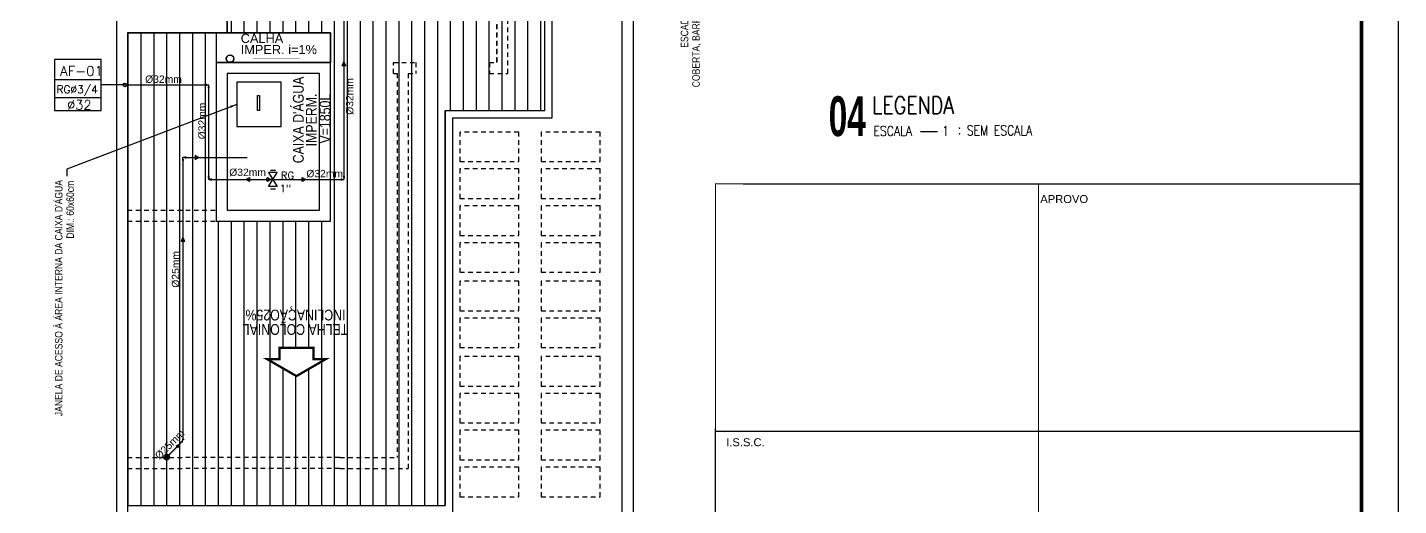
# Model space of a CAD drawing. Header units: millimetres. Extents: x 3923 to 4007, y 744 to 863.
# Drawn here: x 3969.99 to 4007.13, y 825.41 to 838.37 of the extents above; entities that cross this region are included whole.
import ezdxf
from ezdxf.enums import TextEntityAlignment as Align

# ---------------------------------------------------------------- set-up
doc = ezdxf.new("R2010")
doc.units = ezdxf.units.MM
doc.linetypes.add('CONTINUO', pattern=[0])
doc.linetypes.add('HIDDEN2', pattern=[0.1875, 0.125, -0.0625])
for name, color, linetype in [('-HIDRO', 8, 'Continuous'), ('A-PEN-B', 5, 'Continuous'), ('A-PEN-C', 4, 'Continuous'), ('A-PEN-W', 7, 'Continuous'), ('A-PEN-Y', 2, 'Continuous'), ('AF', 5, 'Continuous'), ('CONEXAO_AG_FRIA', 2, 'Continuous'), ('COTAS', 7, 'Continuous'), ('E-txt-g', 3, 'Continuous'), ('Fluxo', 1, 'Continuous'), ("LINHA - PROJETU'S", 1, 'Continuous'), ("PRANCHA - PROJETU'S", 7, 'Continuous'), ('Prumadas_L', 1, 'Continuous'), ('Prumadas_Q', 3, 'Continuous'), ('Prumadas_T', 2, 'Continuous'), ('TEXTO', 3, 'Continuous'), ('TigreCad', 3, 'Continuous'), ('Tinterno', 9, 'Continuous')]:
    doc.layers.add(name, color=color, linetype=linetype)
doc.layers.add('E-Txt-W', color=7, linetype='Continuous', lineweight=20)
doc.styles.add('ARIAL', font='arial.ttf', dxfattribs={"height": 2})
doc.styles.add('CARIMBO_DADOS', font='arial.ttf', dxfattribs={"height": 0.1})
doc.styles.add('F2', font='ARIALN.TTF')
doc.styles.add('REG140', font='romans.shx', dxfattribs={"width": 0.8, "height": 0.35})
doc.styles.add('REG60', font='romans.shx', dxfattribs={"width": 0.8, "height": 0.15})
doc.styles.add('REG80', font='romans.shx', dxfattribs={"width": 0.8, "height": 0.2})
doc.styles.add('ROMANS', font='romans__.ttf', dxfattribs={"height": 0.1})
doc.styles.add('SANSSERIF2', font='sanssb__.ttf', dxfattribs={"width": 0.8})
doc.styles.get("Standard").update_dxf_attribs({"font": 'arial.ttf'})
doc.dimstyles.get("Standard").update_dxf_attribs({"dimtxt": 0.18, "dimasz": 0.18, "dimexe": 0.18, "dimexo": 0.0625, "dimgap": 0.09, "dimtad": 0, "dimtih": 1, "dimtoh": 1, "dimdec": 4, "dimzin": 0, "dimdsep": 46, "dimtxsty": 'Standard', "dimcen": 0.09, "dimadec": 0, "dimazin": 0, "dimtfac": 1, "dimtdec": 4, "dimtofl": 0, "dimtmove": 0, "dimatfit": 3, "dimfxl": 1, "dimtolj": 1, "dimtzin": 0, "dimarcsym": 0})

# ---------------------------------------------------------------- blocks, each defined once
blk = doc.blocks.new('ADFSGASDFG')
at = {"layer": "PRANCHA - PROJETU'S", "color": 1}
blk.add_line((360.678, 47.946), (360.678, 107.346), dxfattribs=at)
at = {"layer": "PRANCHA - PROJETU'S", "color": 4, "const_width": 0.1}
blk.add_lwpolyline([(279.078, 106.346), (359.678, 106.346), (359.678, 48.946), (279.078, 48.946)], close=True, dxfattribs=at)
blk = doc.blocks.new('CRBODADOSÇ')
at = {"layer": "PRANCHA - PROJETU'S", "color": 3}
blk.add_line((164.825, 196.917), (165.288, 196.917), dxfattribs=at)
at = {"layer": "PRANCHA - PROJETU'S", "color": 3, "style": 'REG80', "width": 0.8}
for s, p in [('ESCALA', (163.548, 196.799)), ('1', (165.407, 196.799)), (':', (165.829, 196.842))]:
    blk.add_text(s, height=0.27, dxfattribs=at).set_placement(p)
at = {"layer": "PRANCHA - PROJETU'S", "color": 2, "style": 'REG140', "width": 0.8}
for tag, p in [('PROJETO', (163.521, 198.067)), ('DESENHO', (163.516, 197.395))]:
    blk.add_attdef(tag, p, '', height=0.472, dxfattribs=at)
at = {"layer": "PRANCHA - PROJETU'S", "style": 'SANSSERIF2', "width": 0.6}
blk.add_attdef('00', text='', height=1.08, dxfattribs=at).set_placement((162.84, 196.795), align=Align.CENTER)
at = {"layer": "PRANCHA - PROJETU'S", "color": 3, "style": 'REG80', "width": 0.8}
blk.add_attdef('ESCALA', (166.075, 196.813), '', height=0.27, dxfattribs=at)
blk = doc.blocks.new('TXT-AMB75')
at = {"layer": 'E-txt-g', "style": 'REG80', "width": 0.8, "flags": 8}
blk.add_attdef('TXT', text='', height=0.2, dxfattribs=at).set_placement((0.005, 0.296), align=Align.CENTER)
at = {"layer": 'E-Txt-W', "style": 'REG60', "width": 0.8, "flags": 8}
blk.add_attdef('TXT', text='', height=0.15, dxfattribs=at).set_placement((0.005, 0.027), align=Align.CENTER)
blk = doc.blocks.new('Seta')
at = {"color": 2, "const_width": 2}
blk.add_lwpolyline([(10, 15), (10, 26), (25, 0), (10, -26), (10, -15), (0, -15), (0, 15)], close=True, dxfattribs=at)
blk = doc.blocks.new('CIRCULOS')
at = {"layer": 'COTAS'}
for p, q in [((-4, 0), (4, 0)), ((0, 4), (0, -4))]:
    blk.add_line(p, q, dxfattribs=at)
for radius in [2, 1]:
    blk.add_circle((0, 0), radius, dxfattribs=at)
blk = doc.blocks.new('11031030d')
at = {"layer": 'TigreCad'}
blk.add_circle((0, 0), 50.8, dxfattribs=at)
at = {"layer": 'Tinterno'}
blk.add_circle((0, 0), 49, dxfattribs=at)

msp = doc.modelspace()

# ---------------------------------------------------------------- hatches: boundary and pattern name
at = {"layer": '-HIDRO', "linetype": 'Continuous'}
h = msp.add_hatch(dxfattribs=at)
h.set_pattern_fill('ANSI31', color=256, scale=0.11, angle=225, style=0)
h.set_pattern_definition([(270, (5938.9995, -8757.9101), (0.34925, -8e-17), [])])
h.paths.add_polyline_path([(3972.703, 825.415), (3981.303, 825.415), (3981.303, 836.115), (3984.003, 836.115), (3984.003, 840.015), (3975.403, 840.015), (3975.403, 838.215), (3972.703, 838.215)])
h.paths.add_polyline_path([(3978.757, 830.409), (3975.748, 830.409), (3975.748, 829.956), (3978.757, 829.956)], flags=24)
h.paths.add_polyline_path([(3978.718, 830.915), (3975.787, 830.915), (3975.787, 830.254), (3978.718, 830.254)], flags=24)
h.paths.add_polyline_path([(3977.736, 829.38), (3978.071, 829.38), (3977.277, 828.922), (3976.483, 829.38), (3976.818, 829.38), (3976.818, 829.686), (3977.736, 829.686)], flags=16)
h.paths.add_polyline_path([(3978.203, 833.115), (3978.203, 837.415), (3975.103, 837.415), (3975.103, 833.115)], flags=16)
h.paths.add_polyline_path([(3978.203, 837.415), (3978.203, 838.215), (3975.103, 838.215), (3975.103, 837.415)], flags=16)

# ---------------------------------------------------------------- linework, layer by layer
at = {"layer": '-HIDRO', "linetype": 'CONTINUO'}
for p, q in [((3972.403, 855.115), (3972.403, 825.215)), ((3984.003, 836.115), (3984.003, 844.415)), ((3972.703, 838.215), (3972.703, 825.415)), ((3981.303, 836.115), (3981.303, 825.415)), ((3981.303, 836.115), (3984.003, 836.115)), ((3981.303, 836.115), (3984.003, 836.115)), ((3972.703, 825.415), (3981.303, 825.415)), ((3972.703, 825.415), (3972.703, 825.215))]:
    msp.add_line(p, q, dxfattribs=at)
at = {"layer": '-HIDRO', "ltscale": 0.5}
for p, q in [((3984.203, 835.915), (3984.203, 844.215)), ((3981.503, 835.915), (3981.503, 825.215)), ((3981.503, 835.915), (3984.203, 835.915))]:
    msp.add_line(p, q, dxfattribs=at)
at = {"layer": '-HIDRO'}
for p, q in [((3986.103, 811.015), (3986.103, 844.215)), ((3986.403, 809.915), (3986.403, 844.215))]:
    msp.add_line(p, q, dxfattribs=at)
at = {"layer": '-HIDRO', "linetype": 'HIDDEN2'}
for p, q in [((3982.703, 837.415), (3982.703, 838.906)), ((3982.703, 838.906), (3982.703, 837.415)), ((3983.003, 837.115), (3983.003, 838.906)), ((3979.903, 837.415), (3980.513, 837.415)), ((3979.903, 837.115), (3979.903, 837.415)), ((3979.903, 837.115), (3980.003, 837.115)), ((3980.003, 837.115), (3980.003, 826.715)), ((3980.303, 837.115), (3980.303, 826.415)), ((3980.303, 837.115), (3980.513, 837.115)), ((3980.513, 837.415), (3980.513, 837.115)), ((3982.503, 837.415), (3982.703, 837.415)), ((3982.503, 837.415), (3982.503, 837.115)), ((3982.503, 837.115), (3983.003, 837.115)), ((3972.703, 833.415), (3975.103, 833.415)), ((3972.703, 833.115), (3975.403, 833.115)), ((3972.703, 826.715), (3974.253, 826.715)), ((3972.703, 826.715), (3974.253, 826.715)), ((3978.453, 826.715), (3974.253, 826.715)), ((3978.453, 826.715), (3980.003, 826.715)), ((3972.703, 826.415), (3974.253, 826.415)), ((3978.453, 826.415), (3974.253, 826.415)), ((3978.453, 826.415), (3980.303, 826.415))]:
    msp.add_line(p, q, dxfattribs=at)
at = {"layer": '-HIDRO', "linetype": 'CONTINUO'}
msp.add_lwpolyline([(3972.703, 838.215), (3975.403, 838.215), (3975.403, 843.115)], dxfattribs=at)
at = {"layer": '-HIDRO'}
msp.add_lwpolyline([(3972.703, 825.415), (3981.303, 825.415), (3981.303, 836.115), (3984.003, 836.115), (3984.003, 840.015), (3975.403, 840.015), (3975.403, 838.215), (3972.703, 838.215), (3972.703, 825.415)], dxfattribs=at)
at = {"layer": '-HIDRO', "linetype": 'CONTINUO'}
for points in [[(3978.203, 837.415), (3978.203, 838.215), (3975.103, 838.215), (3975.103, 837.415)], [(3978.203, 833.115), (3978.203, 837.415), (3975.103, 837.415), (3975.103, 833.115)], [(3977.903, 833.415), (3977.903, 837.115), (3975.403, 837.115), (3975.403, 833.415)]]:
    msp.add_lwpolyline(points, close=True, dxfattribs=at)
at = {"layer": '-HIDRO'}
for points in [[(3975.66, 836.881), (3975.66, 835.681), (3976.86, 835.681), (3976.86, 836.881)], [(3976.224, 836.118), (3976.224, 836.524), (3976.279, 836.524), (3976.279, 836.118)]]:
    msp.add_lwpolyline(points, close=True, dxfattribs=at)
at = {"layer": '-HIDRO', "linetype": 'HIDDEN2'}
for points in [[(3983.303, 835.532), (3981.703, 835.532), (3981.703, 834.732), (3983.303, 834.732)], [(3985.503, 835.532), (3983.903, 835.532), (3983.903, 834.732), (3985.503, 834.732)], [(3983.303, 834.532), (3981.703, 834.532), (3981.703, 833.732), (3983.303, 833.732)], [(3985.503, 834.532), (3983.903, 834.532), (3983.903, 833.732), (3985.503, 833.732)], [(3983.303, 833.532), (3981.703, 833.532), (3981.703, 832.732), (3983.303, 832.732)], [(3985.503, 833.532), (3983.903, 833.532), (3983.903, 832.732), (3985.503, 832.732)], [(3983.303, 832.532), (3981.703, 832.532), (3981.703, 831.732), (3983.303, 831.732)], [(3985.503, 832.532), (3983.903, 832.532), (3983.903, 831.732), (3985.503, 831.732)], [(3983.303, 831.492), (3981.703, 831.492), (3981.703, 830.692), (3983.303, 830.692)], [(3985.503, 831.492), (3983.903, 831.492), (3983.903, 830.692), (3985.503, 830.692)], [(3983.303, 830.492), (3981.703, 830.492), (3981.703, 829.692), (3983.303, 829.692)], [(3985.503, 830.492), (3983.903, 830.492), (3983.903, 829.692), (3985.503, 829.692)], [(3983.303, 829.452), (3981.703, 829.452), (3981.703, 828.652), (3983.303, 828.652)], [(3985.503, 829.452), (3983.903, 829.452), (3983.903, 828.652), (3985.503, 828.652)], [(3983.303, 828.452), (3981.703, 828.452), (3981.703, 827.652), (3983.303, 827.652)], [(3985.503, 828.452), (3983.903, 828.452), (3983.903, 827.652), (3985.503, 827.652)], [(3983.303, 827.452), (3981.703, 827.452), (3981.703, 826.652), (3983.303, 826.652)], [(3985.503, 827.452), (3983.903, 827.452), (3983.903, 826.652), (3985.503, 826.652)], [(3983.303, 826.452), (3981.703, 826.452), (3981.703, 825.652), (3983.303, 825.652)], [(3985.503, 826.452), (3983.903, 826.452), (3983.903, 825.652), (3985.503, 825.652)]]:
    msp.add_lwpolyline(points, close=True, dxfattribs=at)
for p, q in [((3976.754, 834.433), (3976.524, 834.433)), ((3976.524, 834.06), (3976.754, 834.433)), ((3976.524, 834.433), (3976.754, 834.06)), ((3976.639, 834.246), (3976.548, 834.246)), ((3976.572, 834.5), (3976.706, 834.5)), ((3976.754, 834.06), (3976.524, 834.06)), ((3976.572, 833.993), (3976.706, 833.993)), ((3973.817, 826.781), (3974.116, 827.08)), ((3974.116, 827.08), (3974.013, 827.019)), ((3974.116, 827.08), (3974.055, 826.977))]:
    msp.add_line(p, q)
at = {"color": 4}
msp.add_line((4006.129, 814.27), (4006.129, 834.004), dxfattribs=at)
at = {"extrusion": (0, 0, -1)}
msp.add_ellipse((3976.504, 834.246), major_axis=(0.031, 0.031), ratio=1, start_param=2.356194490186756, end_param=8.639379797366342, dxfattribs=at)
msp.add_ellipse((3973.762, 826.727), major_axis=(0.0547, 0.0547), ratio=1, start_param=0.785398, end_param=7.068583)
at = {"layer": 'A-PEN-B'}
msp.add_circle((3972.63, 836.808), 0.05, dxfattribs=at)
at = {"layer": 'A-PEN-C'}
for p, q in [((3975.103, 838.215), (3978.203, 838.215)), ((3975.103, 838.215), (3975.103, 837.415)), ((3978.203, 838.215), (3978.203, 837.415)), ((3978.203, 837.415), (3975.103, 837.415))]:
    msp.add_line(p, q, dxfattribs=at)
at = {"layer": 'A-PEN-Y'}
msp.add_line((3989.38, 834.128), (4006.129, 834.128), dxfattribs=at)
at = {"layer": 'AF'}
for p, q in [((3978.565, 841.525), (3978.565, 834.312)), ((3972.63, 836.808), (3974.901, 836.808)), ((3974.901, 834.246), (3974.901, 836.808)), ((3974.204, 834.776), (3974.204, 827.21)), ((3974.27, 834.842), (3975.94, 834.842)), ((3974.901, 834.246), (3976.504, 834.246)), ((3976.504, 834.246), (3978.499, 834.246)), ((3978.721, 834.246), (3978.721, 834.246)), ((3973.762, 826.727), (3974.173, 827.138))]:
    msp.add_line(p, q, dxfattribs=at)
at = {"layer": 'AF', "color": 2}
for p, q in [((3974.835, 836.808), (3974.901, 836.808)), ((3974.901, 836.742), (3974.901, 836.808)), ((3974.27, 834.842), (3974.204, 834.842)), ((3974.204, 834.776), (3974.204, 834.842)), ((3974.901, 834.312), (3974.901, 834.246)), ((3974.967, 834.246), (3974.901, 834.246)), ((3978.499, 834.246), (3978.565, 834.246)), ((3978.565, 834.312), (3978.565, 834.246)), ((3974.157, 827.154), (3974.191, 827.12)), ((3974.174, 827.137), (3974.204, 827.168)), ((3974.178, 827.21), (3974.234, 827.21)), ((3974.204, 827.168), (3974.204, 827.21))]:
    msp.add_line(p, q, dxfattribs=at)
at = {"layer": 'AF'}
for points in [[(3978.565, 837.429, 0), (3978.615, 837.329, 0), (3978.515, 837.329, 0), (3978.565, 837.429, 0)], [(3974.632, 834.842, 0), (3974.532, 834.892, 0), (3974.532, 834.792, 0), (3974.632, 834.842, 0)], [(3975.904, 834.246, 0), (3976.004, 834.296, 0), (3976.004, 834.196, 0), (3975.904, 834.246, 0)], [(3977.529, 834.246, 0), (3977.429, 834.196, 0), (3977.429, 834.296, 0), (3977.529, 834.246, 0)], [(3974.204, 832.675, 0), (3974.154, 832.575, 0), (3974.254, 832.575, 0), (3974.204, 832.675, 0)]]:
    msp.add_polyline3d(points, dxfattribs=at)
at = {"layer": 'AF', "color": 2, "extrusion": (-1, 6.39917e-13, 0)}
msp.add_circle((-836.808, 0, -3974.835), 0.025, dxfattribs=at)
at = {"layer": 'AF', "color": 2, "extrusion": (-6.39917e-13, -1, 0)}
msp.add_circle((3974.901, 0, -836.742), 0.025, dxfattribs=at)
at = {"layer": 'AF', "color": 2, "extrusion": (0, -1, 0)}
msp.add_circle((3974.204, 0, -834.776), 0.025, dxfattribs=at)
at = {"layer": 'AF', "color": 2, "extrusion": (1, 0, 0)}
msp.add_circle((834.842, 0, 3974.27), 0.025, dxfattribs=at)
at = {"layer": 'AF', "color": 2, "extrusion": (3.06162e-16, 1, 0)}
msp.add_circle((-3974.901, 0, 834.312), 0.025, dxfattribs=at)
at = {"layer": 'AF', "color": 2, "extrusion": (1, -3.06162e-16, 0)}
msp.add_circle((834.246, 0, 3974.967), 0.025, dxfattribs=at)
at = {"layer": 'AF', "color": 2, "extrusion": (-1, 1.22465e-16, 0)}
msp.add_circle((-834.246, 0, -3978.499), 0.025, dxfattribs=at)
at = {"layer": 'AF', "color": 2, "extrusion": (1.22465e-16, 1, 0)}
msp.add_circle((-3978.565, 0, 834.312), 0.025, dxfattribs=at)
at = {"layer": 'Fluxo'}
msp.add_lwpolyline([(3977.365, 837.532, 0.0158, 0.0158, 0), (3976.415, 837.532, 0.158, 0, 0), (3976.098, 837.532, 0, 0, 0)], format="xyseb", dxfattribs=at)
at = {"layer": "LINHA - PROJETU'S", "color": 1}
msp.add_line((3988.629, 814.551), (3988.629, 827.504), dxfattribs=at)
at = {"layer": "LINHA - PROJETU'S", "color": 1, "const_width": 0.03}
for points in [[(3988.629, 814.474), (3988.629, 834.128), (4006.176, 834.128)], [(3997.379, 814.474), (3997.379, 834.128)], [(4006.129, 827.426), (3988.629, 827.426)]]:
    msp.add_lwpolyline(points, dxfattribs=at)
at = {"layer": 'Prumadas_L'}
for p, q in [((3971.988, 836.942), (3970.726, 836.942)), ((3972.63, 836.808), (3971.981, 836.808)), ((3971.988, 836.458), (3970.726, 836.458))]:
    msp.add_line(p, q, dxfattribs=at)
at = {"layer": 'Prumadas_Q'}
for p, q in [((3971.988, 837.5), (3970.726, 837.5)), ((3970.726, 837.5), (3970.726, 836.116)), ((3971.988, 836.116), (3971.988, 837.5)), ((3970.726, 836.116), (3971.988, 836.116))]:
    msp.add_line(p, q, dxfattribs=at)

# ---------------------------------------------------------------- block references
at = {"layer": '-HIDRO'}
ref = msp.add_blockref('TXT-AMB75', (3977.906, 835.851), dxfattribs=dict(at, xscale=1.458, yscale=1.458, zscale=1.458, rotation=90))
ref.add_attrib('TXT', "CAIXA D'ÁGUA", dxfattribs={"layer": 'E-txt-g', "color": 2, "height": 0.2916, "rotation": 90, "style": 'F2'}).set_placement((3977.474, 835.859), align=Align.CENTER)
ref = msp.add_blockref('TXT-AMB75', (3978.258, 835.851), dxfattribs=dict(at, xscale=1.458, yscale=1.458, zscale=1.458, rotation=90))
ref.add_attrib('TXT', 'IMPERM.', dxfattribs={"layer": 'E-txt-g', "color": 2, "height": 0.2916, "rotation": 90, "style": 'F2'}).set_placement((3977.826, 835.859), align=Align.CENTER)
ref = msp.add_blockref('TXT-AMB75', (3978.629, 835.887), dxfattribs=dict(at, xscale=1.458, yscale=1.458, zscale=1.458, rotation=90))
ref.add_attrib('TXT', 'V=1850L', dxfattribs={"layer": 'E-txt-g', "color": 2, "height": 0.2916, "rotation": 90, "style": 'F2'}).set_placement((3978.196, 835.895), align=Align.CENTER)
ref = msp.add_blockref('TXT-AMB75', (3977.26, 830.761), dxfattribs=dict(at, xscale=1.458, yscale=1.458, zscale=1.458, rotation=180))
ref.add_attrib('TXT', 'TELHA COLONIAL', dxfattribs={"layer": 'E-txt-g', "color": 2, "height": 0.2916, "rotation": 180, "style": 'F2'}).set_placement((3977.252, 830.329), align=Align.CENTER)
ref.add_attrib('TXT', 'INCLINAÇÃO25%', dxfattribs={"layer": 'E-Txt-W', "color": 2, "height": 0.2916, "rotation": 180, "style": 'F2'}).set_placement((3977.252, 830.721), align=Align.CENTER)
at = {"layer": '-HIDRO', "xscale": 0.03057599999997219, "yscale": 0.03057599999997219, "zscale": 0.03057599999997219, "rotation": 269.9999999999999}
msp.add_blockref('Seta', (3977.277, 829.686), dxfattribs=at)
at = {"xscale": 0.002, "yscale": 0.002, "zscale": 0.002}
msp.add_blockref('11031030d', (3975.478, 837.519), dxfattribs=at)
at = {"layer": 'A-PEN-W', "xscale": -0.02, "yscale": 0.02, "zscale": 0.02, "rotation": 270}
msp.add_blockref('CIRCULOS', (3973.762, 826.727), dxfattribs=at)
at = {"layer": "PRANCHA - PROJETU'S", "color": 1}
msp.add_blockref('ADFSGASDFG', (3646.451, 755.44), dxfattribs=at)
at = {"layer": "PRANCHA - PROJETU'S"}
msp.add_blockref('CRBODADOSÇ', (3829.357, 638.626), dxfattribs=at).add_auto_attribs({'ESCALA': 'SEM ESCALA', 'DESENHO': 'LEGENDA', '00': '04'})

# ---------------------------------------------------------------- texts
at = {"layer": '-HIDRO', "linetype": 'Continuous', "style": 'F2'}
for s, p in [('ESCADA DE ACESSO PARA', (3987.686, 837.812)), ("COBERTA, BARRILETE E CX. D'ÁGUA", (3987.998, 836.744)), ("JANELA DE ACESSO À ÁREA INTERNA DA CAIXA D'ÁGUA", (3970.736, 827.835)), ('DIM.: 60x60cm', (3971.048, 832.645))]:
    msp.add_text(s, height=0.20332, rotation=90, dxfattribs=at).set_placement(p, align=Align.TOP_LEFT)
at = {"layer": '-HIDRO', "style": 'CARIMBO_DADOS'}
for s, height, p in [('CALHA', 0.2473, (3975.768, 837.945)), ('IMPER. i=1%%%', 0.24731, (3975.768, 837.642))]:
    msp.add_text(s, height=height, dxfattribs=at).set_placement(p)
at = {"layer": 'CONEXAO_AG_FRIA', "style": 'ROMANS'}
for s, p in [('RG', (3976.853, 834.258)), ('1"', (3976.82, 833.903))]:
    msp.add_text(s, height=0.2, rotation=0, dxfattribs=at).set_placement(p)
at = {"layer": "PRANCHA - PROJETU'S", "color": 2, "style": 'ARIAL'}
for s, p in [('APROVO', (3998.073, 833.717)), ('I.S.S.C.', (3989.438, 827.129))]:
    msp.add_text(s, height=0.2168, dxfattribs=at).set_placement(p, align=Align.MIDDLE)
at = {"layer": 'Prumadas_T', "style": 'ROMANS'}
for s, height, p in [('AF-01', 0.2646, (3971.456, 837.053)), ('RG%%C3/4', 0.2117, (3971.337, 836.58)), ('%%C32', 0.2561, (3971.397, 836.138))]:
    msp.add_text(s, height=height, rotation=360, dxfattribs=at).set_placement(p, align=Align.CENTER)
at = {"layer": 'TEXTO'}
for p in [(3973.677, 836.964), (3975.954, 834.441), (3978.042, 834.406)]:
    msp.add_text('Ø32mm', height=0.2, dxfattribs=at).set_placement(p, align=Align.MIDDLE_CENTER)
for s, rotation, p in [('Ø32mm', 90, (3978.718, 836.496)), ('Ø32mm', 90, (3974.719, 835.831)), ('Ø25mm', 90, (3974.002, 831.812)), ('Ø25mm', 45.038, (3973.844, 827.072))]:
    msp.add_text(s, height=0.2, rotation=rotation, dxfattribs=at).set_placement(p, align=Align.MIDDLE_CENTER)

# ---------------------------------------------------------------- leaders
at = {"layer": '-HIDRO'}
msp.add_leader([(3975.66, 836.281), (3971.055, 834.524), (3971.058, 834.338)], dimstyle='Standard', dxfattribs=at)

doc.saveas('drawing.dxf')
